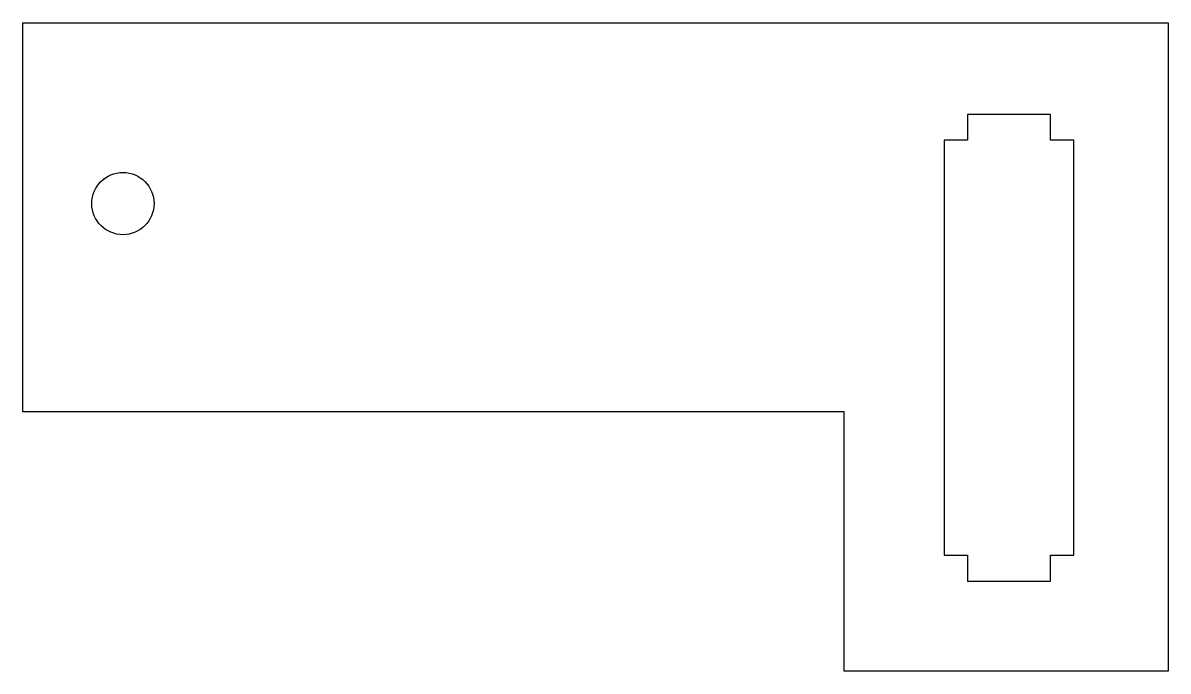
# Model space of a CAD drawing. Header units: millimetres. Extents: x 2161 to 2603, y 1470 to 1720.
import ezdxf

# ---------------------------------------------------------------- set-up
doc = ezdxf.new("R2010")
doc.units = ezdxf.units.MM

msp = doc.modelspace()

# ---------------------------------------------------------------- linework, layer by layer
for points in [[(2161.45, 1719.75), (2603.45, 1719.75), (2603.45, 1569.75)], [(2478.45, 1569.75), (2161.45, 1569.75), (2161.45, 1719.75)], [(2603.45, 1569.75), (2603.45, 1469.75), (2478.45, 1469.75), (2478.45, 1569.75)]]:
    msp.add_lwpolyline(points)
msp.add_lwpolyline([(2526.04, 1684.48), (2526.04, 1674.48), (2517.04, 1674.48), (2517.04, 1514.48), (2526.04, 1514.48), (2526.04, 1504.48), (2558.04, 1504.48), (2558.04, 1514.48), (2567.04, 1514.48), (2567.04, 1674.48), (2558.04, 1674.48), (2558.04, 1684.48)], close=True)
msp.add_circle((2200.05, 1650.07), 12)

doc.saveas('drawing.dxf')
